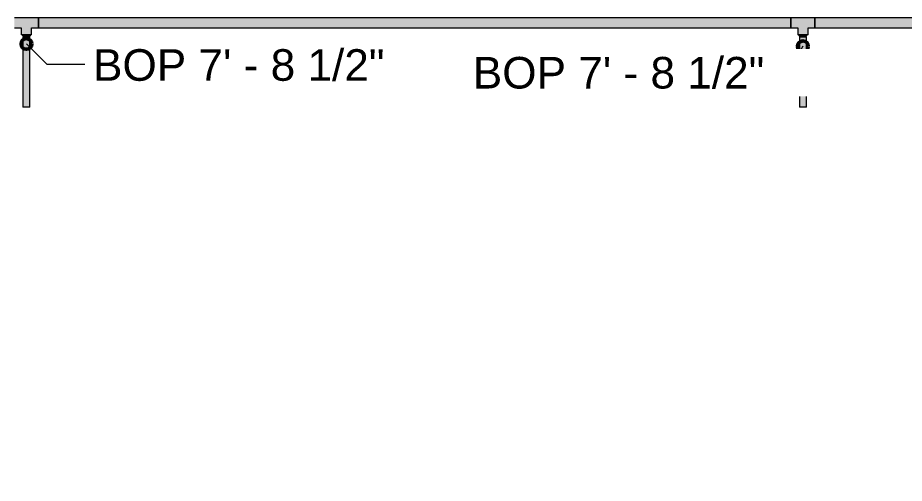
# Model space of a CAD drawing. Header units: inches. Extents: x -3385 to 41, y 7 to 1342.
# Drawn here: x -3076.4 to -2910.8, y 57.7 to 144.7 of the extents above; entities that cross this region are included whole.
import ezdxf

# ---------------------------------------------------------------- set-up
doc = ezdxf.new("R2010")
doc.units = ezdxf.units.IN
doc.header["$MEASUREMENT"] = 0
doc.layers.add('G-ANNO-DIMS', color=111, linetype='Continuous', lineweight=9)
doc.layers.add('P-PIPE', color=3, linetype='Continuous', lineweight=9)
doc.styles.add('Arial', font='arial.ttf', dxfattribs={"height": 5.901198})

msp = doc.modelspace()

# ---------------------------------------------------------------- hatches: boundary and pattern name
at = {"layer": 'P-PIPE'}
for points in [[(-3073.813, 142.792), (-3072.52, 142.792), (-3072.52, 144.694), (-3077.008, 144.694), (-3077.008, 142.792), (-3075.715, 142.792), (-3074.764, 143.743), (-3073.846, 142.825)], [(-3072.52, 143.743), (-2931.988, 143.743), (-2931.988, 144.693), (-3072.52, 144.693), (-3072.52, 143.989)], [(-2931.988, 142.792), (-2930.695, 142.792), (-2929.744, 143.743), (-2928.793, 142.792), (-2927.5, 142.792), (-2927.5, 144.694), (-2931.988, 144.694), (-2931.988, 142.825)], [(-2838.77, 143.743), (-2838.244, 143.743), (-2838.244, 144.693), (-2927.5, 144.693), (-2927.5, 143.743), (-2873.719, 143.743)], [(-3048.468, 142.793), (-2931.988, 142.793), (-2931.988, 143.743), (-3072.52, 143.743), (-3072.52, 142.793), (-3065.942, 142.793)], [(-2927.5, 142.793), (-2838.244, 142.793), (-2838.244, 143.743), (-2927.5, 143.743), (-2927.5, 142.825)], [(-3074.518, 141.093), (-3074.195, 141.104), (-3073.952, 141.499), (-3075.577, 141.499), (-3075.327, 141.093), (-3074.565, 141.093)], [(-3074.934, 128), (-3074.764, 128), (-3074.764, 141.093), (-3075.422, 141.093), (-3075.422, 128), (-3075.093, 128)], [(-3074.594, 128), (-3074.107, 128), (-3074.107, 141.093), (-3074.764, 141.093), (-3074.764, 128)], [(-2929.574, 141.093), (-2929.175, 141.104), (-2928.932, 141.499), (-2930.557, 141.499), (-2930.307, 141.093), (-2929.645, 141.093)], [(-2929.914, 128), (-2929.744, 128), (-2929.744, 141.093), (-2930.402, 141.093), (-2930.402, 128), (-2930.073, 128)], [(-2929.574, 128), (-2929.087, 128), (-2929.087, 141.093), (-2929.744, 141.093), (-2929.744, 128)]]:
    msp.add_hatch(color=256, dxfattribs=at).paths.add_polyline_path(points, flags=0)
h = msp.add_hatch(color=256, dxfattribs=at)
h.paths.add_polyline_path([(-3073.846, 141.499), (-3073.813, 141.499), (-3073.813, 142.792), (-3073.848, 142.825), (-3073.848, 141.499)], flags=0)
h.paths.add_polyline_path([(-3075.68, 142.827), (-3075.715, 142.792), (-3075.715, 141.499), (-3075.68, 141.499), (-3075.68, 142.825)], flags=0)
h.paths.add_polyline_path([(-3074.582, 141.499), (-3073.848, 141.499), (-3073.848, 142.827), (-3074.764, 143.743), (-3075.68, 142.827), (-3075.68, 141.499), (-3074.764, 141.499)], flags=0)
h = msp.add_hatch(color=256, dxfattribs=at)
h.paths.add_polyline_path([(-2928.826, 141.499), (-2928.793, 141.499), (-2928.793, 142.792), (-2928.828, 142.825), (-2928.828, 141.499)], flags=0)
h.paths.add_polyline_path([(-2930.66, 142.827), (-2930.695, 142.792), (-2930.695, 141.499), (-2930.66, 141.499), (-2930.66, 142.825)], flags=0)
h.paths.add_polyline_path([(-2929.562, 141.499), (-2928.828, 141.499), (-2928.828, 142.827), (-2929.744, 143.743), (-2930.66, 142.827), (-2930.66, 141.499), (-2929.744, 141.499)], flags=0)

# ---------------------------------------------------------------- linework, layer by layer
at = {"layer": 'G-ANNO-DIMS'}
for p, q in [((-3074.764, 139.791), (-3070.976, 136.003)), ((-2929.744, 139.357), (-2932.515, 134.558)), ((-3070.976, 136.003), (-3063.829, 136.003)), ((-2932.515, 134.558), (-2935.837, 134.558))]:
    msp.add_line(p, q, dxfattribs=at)
at = {"layer": 'G-ANNO-DIMS', "lineweight": 50}
for centre in [(-3074.764, 139.791), (-2929.744, 139.357)]:
    msp.add_circle(centre, 1, dxfattribs=at)
at = {"layer": 'P-PIPE'}
for p, q in [((-3072.52, 144.694), (-3077.008, 144.694)), ((-3072.52, 144.694), (-3072.52, 142.792)), ((-2931.988, 144.693), (-3072.52, 144.693)), ((-3072.52, 144.416), (-3072.52, 144.566)), ((-3072.52, 144.219), (-3072.52, 144.415)), ((-3072.52, 143.989), (-3072.52, 144.218)), ((-2927.5, 144.694), (-2931.988, 144.694)), ((-2931.988, 142.792), (-2931.988, 144.694)), ((-2931.988, 144.566), (-2931.988, 144.416)), ((-2931.988, 144.415), (-2931.988, 144.219)), ((-2931.988, 144.218), (-2931.988, 143.989)), ((-2927.5, 144.694), (-2927.5, 142.792)), ((-2838.244, 144.693), (-2927.5, 144.693)), ((-2927.5, 144.416), (-2927.5, 144.566)), ((-2927.5, 144.219), (-2927.5, 144.415)), ((-2927.5, 143.989), (-2927.5, 144.218)), ((-3077.008, 142.792), (-3075.715, 142.792)), ((-3075.715, 142.792), (-3075.715, 141.499)), ((-3073.813, 142.792), (-3072.52, 142.792)), ((-3073.813, 141.499), (-3073.813, 142.792)), ((-3072.52, 143.497), (-3072.52, 143.989)), ((-3072.52, 143.268), (-3072.52, 143.497)), ((-3072.52, 143.071), (-3072.52, 143.268)), ((-3072.52, 142.92), (-3072.52, 143.071)), ((-3072.52, 142.793), (-2931.988, 142.793)), ((-2931.988, 143.989), (-2931.988, 143.497)), ((-2931.988, 143.497), (-2931.988, 143.268)), ((-2931.988, 143.268), (-2931.988, 143.071)), ((-2931.988, 143.071), (-2931.988, 142.92)), ((-2931.988, 142.792), (-2930.695, 142.792)), ((-2930.695, 142.792), (-2930.695, 141.499)), ((-2928.793, 142.792), (-2927.5, 142.792)), ((-2928.793, 141.499), (-2928.793, 142.792)), ((-2927.5, 143.497), (-2927.5, 143.989)), ((-2927.5, 143.268), (-2927.5, 143.497)), ((-2927.5, 143.071), (-2927.5, 143.268)), ((-2927.5, 142.92), (-2927.5, 143.071)), ((-2927.5, 142.793), (-2838.244, 142.793)), ((-3073.813, 141.499), (-3075.715, 141.499)), ((-3075.577, 141.499), (-3075.327, 141.093)), ((-3075.422, 141.093), (-3075.422, 128)), ((-3075.422, 141.093), (-3074.107, 141.093)), ((-3074.202, 141.093), (-3073.952, 141.499)), ((-3074.107, 128), (-3074.107, 141.093)), ((-2928.793, 141.499), (-2930.695, 141.499)), ((-2930.557, 141.499), (-2930.307, 141.093)), ((-2930.402, 141.093), (-2930.402, 128)), ((-2930.402, 141.093), (-2929.087, 141.093)), ((-2929.182, 141.093), (-2928.932, 141.499)), ((-2929.087, 128), (-2929.087, 141.093)), ((-3074.107, 128), (-3075.422, 128)), ((-2929.087, 128), (-2930.402, 128))]:
    msp.add_line(p, q, dxfattribs=at)

# ---------------------------------------------------------------- texts
at = {"layer": 'G-ANNO-DIMS', "insert": (-2909.489, 65.045), "char_height": 5.9012, "width": 48.456, "attachment_point": 1, "line_spacing_factor": 0.938532, "style": 'Arial', "bg_fill": 3, "box_fill_scale": 1.25, "bg_fill_color": 0, "bg_fill_transparency": 0}
msp.add_mtext('BOP 7\' - 7"', dxfattribs=at)

# ---------------------------------------------------------------- next in the draw order: texts
at = {"layer": 'G-ANNO-DIMS', "char_height": 5.9012, "width": 64.872, "attachment_point": 1, "line_spacing_factor": 0.938532, "style": 'Arial', "bg_fill": 3, "box_fill_scale": 1.25, "bg_fill_color": 0, "bg_fill_transparency": 0}
for insert in [(-3062.329, 138.807), (-2991.397, 137.362)]:
    msp.add_mtext('BOP 7\' - 8 1/2"', dxfattribs=dict(at, insert=insert))

doc.saveas('drawing.dxf')
